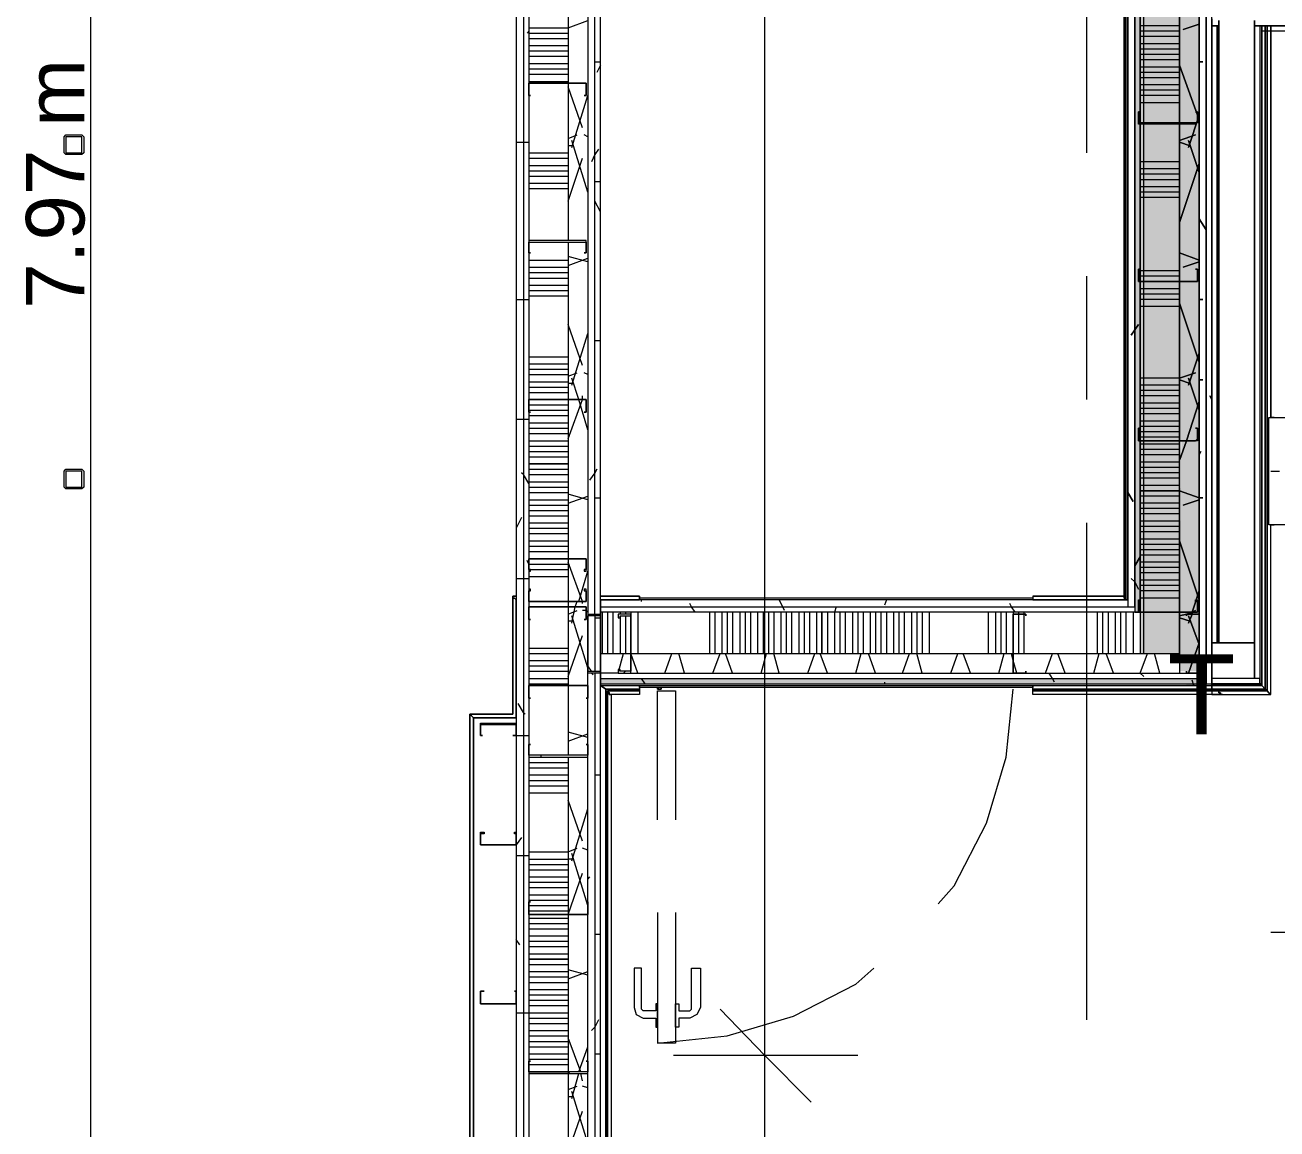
# Model space of a CAD drawing. Header units: metres. Extents: x -2 to 207, y -8 to 52.
# Drawn here: x 28.091 to 31.299, y 25.962 to 28.791 of the extents above; entities that cross this region are included whole.
import ezdxf

# ---------------------------------------------------------------- set-up
doc = ezdxf.new("R2010")
doc.units = ezdxf.units.M
doc.layers.add('HVAC - Ductos', color=5, linetype='Continuous', lineweight=0)
doc.layers.add('PDF_Text', color=7, linetype='Continuous', lineweight=0)
doc.layers.add('PDF_Geometry', color=7, linetype='Continuous', lineweight=0, true_color=0xaaaaaa)
doc.layers.add('PDF_Solid Fills', color=7, linetype='Continuous', lineweight=0, true_color=0xffffff)
doc.styles.add('PDF Helvetica', font='')
doc.styles.get('PDF Helvetica').set_extended_font_data('Helvetica')

msp = doc.modelspace()

# ---------------------------------------------------------------- hatches: boundary and pattern name
at = {"layer": 'PDF_Solid Fills', "lineweight": 0, "transparency": 33554559}
msp.add_hatch(color=256, dxfattribs=at).paths.add_polyline_path([(31.0541, 27.7257), (31.0496, 27.2859), (31.0496, 27.1347), (31.0999, 27.1347), (31.0999, 30.768), (31.0496, 30.768), (31.0496, 27.7257)])
h = msp.add_hatch(color=256, dxfattribs=at)
h.paths.add_polyline_path([(30.9487, 30.6351), (30.9487, 30.6488), (30.935, 30.6488), (30.935, 30.6351)])
h.paths.add_polyline_path([(30.9487, 30.6305), (30.935, 30.6305), (30.935, 27.2859), (30.9487, 27.2859)])
h = msp.add_hatch(color=256, dxfattribs=at)
h.paths.add_polyline_path([(30.9487, 28.5412), (31.0495, 28.5412), (31.0495, 30.6626), (30.9487, 30.6626)])
h.paths.add_polyline_path([(31.0495, 28.5366), (30.9487, 28.5366), (30.9487, 27.1805), (31.0495, 27.1805)])
h = msp.add_hatch(color=256, dxfattribs=at)
h.paths.add_polyline_path([(30.9487, 28.5412), (31.0495, 28.5412), (31.0495, 30.6626), (30.9487, 30.6626)])
h.paths.add_polyline_path([(31.0495, 28.5366), (30.9487, 28.5366), (30.9487, 27.1805), (31.0495, 27.1805)])
h = msp.add_hatch(color=256, dxfattribs=at)
h.paths.add_polyline_path([(29.5376, 27.2813), (29.565, 27.2767), (29.565, 27.2813)])
h.paths.add_polyline_path([(29.565, 27.1346), (29.5376, 27.1346), (29.565, 27.1301)])
h = msp.add_hatch(color=256, dxfattribs=at)
h.paths.add_polyline_path([(29.5651, 27.1026), (30.9991, 27.1026), (31.1173, 27.098), (31.1182, 27.098), (31.1182, 27.1026), (31.1045, 27.1163), (29.5651, 27.1163)])
h.paths.add_polyline_path([(31.1182, 27.1072), (31.1182, 27.1163), (31.1091, 27.1163)])

# ---------------------------------------------------------------- linework, layer by layer
at = {"layer": 'HVAC - Ductos', "lineweight": 0}
for points in [[(29.9866, 21.6687), (29.9866, 23.1715), (29.9866, 26.1496), (29.9866, 32.3715), (29.9866, 33.6636)], [(28.2592, 22.9332), (28.2592, 24.4039), (28.2592, 32.6052)], [(31.2832, 26.4657), (32.3782, 26.4657)], [(29.872, 26.2688), (29.9866, 26.1496), (30.1057, 26.0305)], [(30.2248, 26.1496), (29.9866, 26.1496), (29.7529, 26.1496)]]:
    msp.add_lwpolyline(points, dxfattribs=at)
at = {"layer": 'PDF_Geometry', "lineweight": 0}
for points in [[(29.3497, 32.9121), (29.3497, 33.0038), (29.9454, 33.0038), (29.9454, 32.9121), (29.9454, 33.0176), (29.3497, 33.0176), (29.3497, 32.9121), (29.3497, 32.7473), (29.3497, 32.9121), (29.3497, 32.8939), (29.3497, 32.6969), (29.3497, 32.092), (29.3497, 25.7281), (29.3497, 22.7225), (29.9454, 22.7225), (29.9454, 22.6125), (29.2398, 22.6125), (29.2352, 22.6079), (29.2306, 22.6034), (29.9545, 22.6034), (29.9499, 22.6079), (29.9454, 22.6125), (29.2398, 22.6125), (29.2398, 22.6171)], [(29.5651, 32.0554), (29.5651, 32.092), (29.5651, 32.1425), (29.5651, 32.6969), (31.1091, 32.6969), (31.2694, 32.6969), (31.2694, 32.9121), (31.1091, 32.9121), (29.3497, 32.9121), (29.3497, 32.6969), (29.3497, 32.092), (29.3497, 25.7281), (29.3497, 22.7225), (29.5651, 22.7225), (31.9613, 22.7225), (31.9613, 22.7545), (31.9613, 22.9012)], [(31.7643, 32.9121), (31.2694, 32.9121), (31.7643, 32.9121), (31.7643, 32.8939), (31.2694, 32.8939), (31.1091, 32.8939), (29.368, 32.8939), (29.368, 32.8801), (29.368, 32.6969), (29.368, 32.092), (29.368, 25.7281), (29.368, 22.7225)], [(29.5513, 27.2813), (29.5513, 32.092), (29.5513, 32.6969), (29.5513, 32.7106), (31.1091, 32.7106), (31.2694, 32.7106), (31.7643, 32.7106), (31.7643, 32.6969), (31.2694, 32.6969), (31.7643, 32.6969), (31.2694, 32.6969), (31.2694, 32.9121), (31.1091, 32.9121), (40.2633, 32.9121), (31.1091, 32.9121), (31.1091, 32.9167), (40.2679, 32.9167)], [(31.2694, 32.7106), (31.2694, 32.7289), (31.1091, 32.7289), (29.533, 32.7289), (29.4826, 32.7289), (29.533, 32.7289), (29.533, 32.7106), (29.533, 32.6969), (29.533, 32.092), (29.533, 27.2767)], [(29.4826, 32.6877), (29.4826, 32.2845), (29.4826, 32.092), (29.4826, 31.8767), (29.4826, 31.4735), (29.4826, 31.0657), (29.4826, 30.6626), (29.4826, 30.6442), (29.4826, 30.264), (29.4826, 29.8608), (29.4826, 29.453), (29.4826, 29.0498), (29.4826, 28.642), (29.4826, 28.2388)], [(29.3818, 32.092), (29.3818, 25.7281), (29.3818, 22.7225)], [(29.5651, 25.7281), (29.5651, 32.092)], [(37.8762, 25.7281), (34.7332, 25.7281), (29.5651, 25.7281), (29.5651, 32.0508)], [(29.5651, 27.1026), (30.9167, 27.1026), (31.1182, 27.1026), (31.132, 27.1026), (31.132, 28.807), (31.132, 27.1026), (31.132, 30.8504), (31.132, 29.5676), (31.132, 30.6305), (31.132, 30.8321), (31.132, 30.8504), (29.5651, 30.8504)], [(29.5651, 27.1163), (30.9167, 27.1163), (31.0999, 27.1163), (31.1182, 27.1163), (31.1182, 30.6305), (31.1182, 30.8184), (31.1182, 30.8321), (29.5651, 30.8321)], [(29.6429, 27.1301), (30.6234, 27.1301), (30.9167, 27.1301), (31.0496, 27.1301), (31.0999, 27.1301), (31.0999, 30.6305), (31.0999, 30.768), (31.0999, 30.8184), (29.5651, 30.8184)], [(31.132, 29.5676), (31.132, 30.8321), (31.1182, 30.8321), (31.1182, 27.1026), (31.132, 27.1026), (31.132, 28.807)], [(29.5651, 27.1805), (29.6429, 27.1805), (30.6234, 27.1805), (30.9167, 27.1805), (30.9487, 27.1805), (31.0496, 27.1805), (31.0496, 27.2859), (31.0496, 27.7257), (31.0496, 28.1334), (31.0496, 28.5412), (31.0496, 28.9444), (31.0496, 29.3522), (31.0496, 29.7554), (31.0496, 30.1631), (31.0496, 30.5663), (31.0496, 30.6305), (31.0496, 30.6626), (31.0496, 30.768), (30.967, 30.768), (30.6692, 30.768), (29.6383, 30.768)], [(29.5651, 27.2996), (30.9167, 27.2996), (30.935, 27.2996), (30.935, 30.6305), (30.935, 30.6351), (30.935, 30.6488), (29.5651, 30.6488)], [(30.935, 30.6488), (30.935, 27.2859), (30.9487, 27.2859), (30.9487, 27.7257), (30.9487, 28.1334), (30.9487, 28.5366), (30.9487, 28.1334), (30.9487, 27.7257), (30.9487, 27.2859), (30.9487, 27.1805), (31.0496, 27.1805), (31.0496, 27.2859), (31.0496, 27.7257), (31.0496, 28.1334), (31.0496, 28.5412), (31.0496, 28.9444)], [(30.9579, 28.5412), (30.9579, 28.9444), (30.9579, 29.3522), (30.9579, 29.7554), (30.9579, 30.1631), (30.9579, 30.5663), (30.9579, 30.6626)], [(30.9121, 27.3179), (30.6738, 27.3179), (30.9167, 27.3179), (30.9167, 30.6305), (30.9167, 30.6351), (29.5651, 30.6351)], [(30.7838, 30.6305), (30.6738, 30.6305), (30.9167, 30.6305), (30.6738, 30.6305), (30.6738, 30.6259), (30.6738, 30.6213), (30.9075, 30.6213), (30.9075, 27.3271), (30.9075, 27.3225), (30.9121, 27.3179), (30.9167, 27.3179), (29.5651, 27.3179), (29.6659, 27.3179), (29.5651, 27.3179), (29.6659, 27.3179), (29.5651, 27.3179), (29.6659, 27.3179), (29.6659, 27.3225), (29.6659, 27.3271), (29.5651, 27.3271), (29.6659, 27.3271), (29.6659, 27.3225)], [(30.9121, 30.6305), (30.9121, 27.3179), (30.9121, 30.6305), (30.6738, 30.6305), (30.9167, 30.6305), (30.9121, 30.6305), (30.9075, 30.6259), (30.9075, 30.6213), (30.9075, 27.3271), (30.9075, 30.6213), (30.9075, 27.3271), (30.9075, 27.3225), (30.9121, 27.3179), (30.9167, 27.3179), (30.6738, 27.3179), (30.7838, 27.3179)], [(30.9167, 27.3179), (30.9167, 30.6305), (30.9167, 27.3179)], [(30.9167, 27.3179), (30.9167, 30.6305), (30.9167, 27.3179)], [(30.9167, 30.6305), (30.9167, 27.3179), (30.9167, 30.6305)], [(30.8113, 29.7325), (30.8113, 28.4634)], [(30.9487, 28.5412), (30.9487, 28.9444)], [(30.9487, 28.9444), (30.9487, 28.5412), (30.9487, 28.9444)], [(29.3818, 28.784), (29.4826, 28.784)], [(31.0496, 28.7886), (30.9487, 28.7886)], [(31.1503, 28.8024), (31.1503, 27.2079), (31.2419, 27.2079), (31.1503, 27.2079), (31.132, 27.2079), (31.132, 28.7886), (31.1503, 28.7886), (31.132, 28.7886), (31.132, 27.2079), (31.1503, 27.2079), (31.1503, 28.7886), (31.1503, 28.8024)], [(31.2557, 28.7886), (31.2557, 27.1163), (31.2419, 27.1163), (31.132, 27.1163), (31.132, 27.2079), (31.132, 27.098), (31.2603, 27.098), (31.132, 27.098), (31.132, 27.0889), (31.132, 27.0843), (31.132, 27.0797), (31.132, 27.0751), (31.2832, 27.0751), (31.2786, 27.0797), (31.274, 27.0843), (31.274, 28.7886), (31.274, 27.0843), (31.274, 28.7886), (31.274, 27.0843), (31.1503, 27.0843)], [(31.132, 27.0889), (31.132, 27.098), (31.2603, 27.098), (31.2603, 27.2079), (31.2603, 28.7886), (31.2603, 27.098), (31.2694, 27.0889), (31.2603, 27.098), (31.2694, 27.0889), (31.132, 27.0889), (31.2694, 27.0889), (31.2694, 28.7886), (31.2694, 27.0889), (31.2694, 28.7886), (31.2694, 27.0889), (31.2694, 28.7886), (31.2694, 27.0889), (31.2694, 28.7886), (31.2603, 28.7886), (33.9726, 28.7886)], [(31.1457, 28.7886), (31.1457, 27.2079)], [(31.1457, 28.7886), (31.1457, 27.2079)], [(31.1457, 28.7886), (31.1457, 27.2079)], [(31.1457, 28.7886), (31.1457, 27.2079)], [(31.1457, 28.7886), (31.1457, 27.2079), (31.1457, 28.7886)], [(31.2557, 28.7886), (31.2557, 27.1026), (31.2603, 27.1026), (31.2603, 28.7886), (31.2557, 28.7886), (31.2419, 28.7886), (31.2419, 27.1163), (31.2419, 27.2079), (31.2419, 28.8024)], [(31.2419, 28.8024), (31.2419, 28.7886), (34.1421, 28.7886), (39.6539, 28.7886), (34.1605, 28.7886), (34.1605, 27.1301), (33.9726, 27.1301)], [(31.274, 28.7886), (31.274, 27.0843)], [(31.274, 28.7886), (31.274, 27.0843)], [(29.3818, 28.7703), (29.4826, 28.7703)], [(29.3818, 28.7566), (29.4826, 28.7566)], [(31.0496, 28.7749), (30.9487, 28.7749)], [(31.0496, 28.7612), (30.9487, 28.7612)], [(29.3818, 28.7383), (29.4826, 28.7383)], [(29.3818, 28.7245), (29.4826, 28.7245)], [(31.0496, 28.7429), (30.9487, 28.7429)], [(31.0496, 28.7291), (30.9487, 28.7291)], [(29.3818, 28.7108), (29.4826, 28.7108)], [(29.3818, 28.6924), (29.4826, 28.6924)], [(31.0496, 28.7153), (30.9487, 28.7153)], [(31.0496, 28.7016), (30.9487, 28.7016)], [(29.3818, 28.6787), (29.4826, 28.6787)], [(29.3818, 28.665), (29.4826, 28.665)], [(31.0496, 28.6832), (30.9487, 28.6832)], [(31.0496, 28.6695), (30.9487, 28.6695)], [(31.0496, 28.6558), (30.9487, 28.6558)], [(29.3818, 28.6466), (29.4826, 28.6466)], [(31.0496, 28.6374), (30.9487, 28.6374)], [(31.0496, 28.6237), (30.9487, 28.6237)], [(31.1503, 28.6328), (31.1503, 28.6008), (31.1503, 28.6328)], [(31.1503, 28.6328), (31.1503, 28.6008), (31.1503, 28.6328)], [(31.0496, 28.61), (30.9487, 28.61)], [(31.0496, 28.5916), (30.9487, 28.5916)], [(30.9487, 28.5366), (30.9487, 28.1334), (30.9487, 27.7257), (30.9487, 27.2859), (30.935, 27.2859), (30.9167, 27.2859), (29.5651, 27.2859)], [(30.9579, 27.1805), (30.9579, 27.2859), (30.9579, 27.7257), (30.9579, 28.1334), (30.9579, 28.5366)], [(29.3818, 28.4634), (29.4826, 28.4634)], [(29.3818, 28.4496), (29.4826, 28.4496)], [(29.3818, 28.4313), (29.4826, 28.4313)], [(31.0496, 28.4404), (30.9487, 28.4404)], [(29.3818, 28.4175), (29.4826, 28.4175)], [(29.3818, 28.4037), (29.4826, 28.4037)], [(31.0496, 28.4221), (30.9487, 28.4221)], [(31.0496, 28.4083), (30.9487, 28.4083)], [(29.3818, 28.3855), (29.4826, 28.3855)], [(29.3818, 28.3717), (29.4826, 28.3717)], [(31.0496, 28.3946), (30.9487, 28.3946)], [(31.0496, 28.3763), (30.9487, 28.3763)], [(31.0496, 28.3625), (30.9487, 28.3625)], [(31.0496, 28.3488), (30.9487, 28.3488)], [(29.4826, 28.2342), (29.4826, 27.8311), (29.4826, 27.4233), (29.4826, 27.3133), (29.4826, 27.2996), (29.4826, 27.098), (29.4826, 26.9193)], [(31.1503, 28.2205), (31.1503, 28.1931), (31.1503, 28.2205)], [(31.1503, 28.2205), (31.1503, 28.1931), (31.1503, 28.2205)], [(29.3818, 28.1885), (29.4826, 28.1885)], [(29.3818, 28.1701), (29.4826, 28.1701)], [(29.3818, 28.1564), (29.4826, 28.1564)], [(29.3818, 28.1426), (29.4826, 28.1426)], [(30.8113, 28.1472), (30.8113, 27.8311)], [(31.0496, 28.161), (30.9487, 28.161)], [(31.0496, 28.1472), (30.9487, 28.1472)], [(29.3818, 28.1243), (29.4826, 28.1243)], [(29.3818, 28.1106), (29.4826, 28.1106)], [(31.0496, 28.1334), (30.9487, 28.1334)], [(31.0496, 28.1152), (30.9487, 28.1152)], [(29.3818, 28.0968), (29.4826, 28.0968)], [(31.0496, 28.1014), (30.9487, 28.1014)], [(31.0496, 28.0876), (30.9487, 28.0876)], [(31.0496, 28.0693), (30.9487, 28.0693)], [(29.3818, 27.941), (29.4826, 27.941)], [(29.3818, 27.9227), (29.4826, 27.9227)], [(29.3818, 27.909), (29.4826, 27.909)], [(29.3818, 27.8952), (29.4826, 27.8952)], [(31.0496, 27.8861), (30.9487, 27.8861)], [(29.3818, 27.8769), (29.4826, 27.8769)], [(29.3818, 27.8631), (29.4826, 27.8631)], [(31.0496, 27.8677), (30.9487, 27.8677)], [(31.0496, 27.8539), (30.9487, 27.8539)], [(29.3818, 27.8494), (29.4826, 27.8494)], [(29.3818, 27.8311), (29.4826, 27.8311)], [(31.0496, 27.8403), (30.9487, 27.8403)], [(31.0496, 27.8219), (30.9487, 27.8219)], [(29.3818, 27.8173), (29.4826, 27.8173)], [(29.3818, 27.8036), (29.4826, 27.8036)], [(29.3818, 27.7899), (29.4826, 27.7899)], [(31.0496, 27.8081), (30.9487, 27.8081)], [(31.0496, 27.7944), (30.9487, 27.7944)], [(31.1503, 27.8127), (31.1503, 27.7807), (31.1503, 27.8127)], [(31.1503, 27.8127), (31.1503, 27.7807), (31.1503, 27.8127)], [(29.3818, 27.7715), (29.4826, 27.7715)], [(29.3818, 27.7577), (29.4826, 27.7577)], [(31.0496, 27.7761), (30.9487, 27.7761)], [(31.0496, 27.7623), (30.9487, 27.7623)], [(31.3977, 27.5104), (31.3931, 27.5104), (31.2786, 27.5104), (31.2786, 27.7853), (31.3931, 27.7853)], [(31.2786, 27.5104), (31.2786, 27.7853)], [(31.2923, 27.7853), (31.2878, 27.7853), (31.2832, 27.7853)], [(29.3818, 27.7441), (29.4826, 27.7441)], [(29.3818, 27.7257), (29.4826, 27.7257)], [(31.0496, 27.7486), (30.9487, 27.7486)], [(31.0496, 27.7349), (30.9487, 27.7349)], [(29.3818, 27.7119), (29.4826, 27.7119)], [(29.3818, 27.6982), (29.4826, 27.6982)], [(31.0496, 27.7165), (30.9487, 27.7165)], [(31.0496, 27.7028), (30.9487, 27.7028)], [(29.3818, 27.6844), (29.4826, 27.6844)], [(31.0496, 27.689), (30.9487, 27.689)], [(31.0496, 27.6707), (30.9487, 27.6707)], [(29.3818, 27.6524), (29.4826, 27.6524)], [(29.3818, 27.6387), (29.4826, 27.6387)], [(31.0496, 27.657), (30.9487, 27.657)], [(31.0496, 27.6433), (30.9487, 27.6433)], [(31.0496, 27.6295), (30.9487, 27.6295)], [(31.2832, 27.6478), (31.2878, 27.6478), (31.3061, 27.6478)], [(29.3818, 27.6203), (29.4826, 27.6203)], [(29.3818, 27.6066), (29.4826, 27.6066)], [(31.0496, 27.6112), (30.9487, 27.6112)], [(29.3818, 27.5928), (29.4826, 27.5928)], [(29.3818, 27.5745), (29.4826, 27.5745)], [(31.0496, 27.5836), (30.9487, 27.5836)], [(31.0496, 27.5654), (30.9487, 27.5654)], [(29.3818, 27.5608), (29.4826, 27.5608)], [(29.3818, 27.547), (29.4826, 27.547)], [(29.3818, 27.5332), (29.4826, 27.5332)], [(31.0496, 27.5516), (30.9487, 27.5516)], [(31.0496, 27.5378), (30.9487, 27.5378)], [(29.3818, 27.515), (29.4826, 27.515)], [(29.3818, 27.5012), (29.4826, 27.5012)], [(30.6738, 27.0797), (30.6738, 27.0843), (31.1457, 27.0843), (30.6738, 27.0843), (31.1503, 27.0843), (31.1503, 27.0797), (31.1549, 27.0797), (31.1549, 27.0751), (31.1595, 27.0751), (30.6738, 27.0751), (30.6738, 27.0797), (30.6738, 27.0843), (30.6738, 27.0889), (31.132, 27.0889), (31.1457, 27.0889), (31.132, 27.0889), (31.2694, 27.0889), (31.274, 27.0843), (31.2786, 27.0797), (31.2832, 27.0751), (31.2832, 27.5104), (31.2878, 27.5104), (31.2923, 27.5104)], [(30.8113, 27.515), (30.8113, 26.2412)], [(31.0496, 27.5195), (30.9487, 27.5195)], [(31.0496, 27.5058), (30.9487, 27.5058)], [(31.1457, 27.0889), (31.1457, 27.0843), (31.1503, 27.0843), (31.1503, 27.0797), (31.1549, 27.0797), (31.1549, 27.0751), (31.1595, 27.0751), (31.1549, 27.0751), (31.1549, 27.0797), (31.1503, 27.0797), (31.1503, 27.0843), (31.1503, 27.0889), (31.2694, 27.0889), (31.132, 27.0889), (31.132, 27.0843), (31.132, 27.0797), (31.132, 27.0751), (31.2832, 27.0751), (31.2786, 27.0797), (31.274, 27.0843), (31.2694, 27.0889), (31.1503, 27.0889), (31.1503, 27.0843), (31.274, 27.0843), (31.2786, 27.0797), (31.2832, 27.0751), (31.2832, 27.5104)], [(29.3818, 27.4874), (29.4826, 27.4874)], [(29.3818, 27.4691), (29.4826, 27.4691)], [(31.0496, 27.492), (30.9487, 27.492)], [(31.0496, 27.4737), (30.9487, 27.4737)], [(31.1503, 27.4462), (31.1503, 27.4737), (31.1503, 27.4462)], [(31.1503, 27.4462), (31.1503, 27.4737), (31.1503, 27.4462)], [(29.3818, 27.4554), (29.4826, 27.4554)], [(29.3818, 27.4416), (29.4826, 27.4416)], [(31.0496, 27.46), (30.9487, 27.46)], [(31.0496, 27.4462), (30.9487, 27.4462)], [(29.3818, 27.4095), (29.4826, 27.4095)], [(31.0496, 27.4325), (30.9487, 27.4325)], [(31.0496, 27.4141), (30.9487, 27.4141)], [(29.3818, 27.3958), (29.4826, 27.3958)], [(29.3818, 27.3775), (29.4826, 27.3775)], [(31.0496, 27.4004), (30.9487, 27.4004)], [(31.0496, 27.3866), (30.9487, 27.3866)], [(31.0496, 27.3684), (30.9487, 27.3684)], [(31.0496, 27.3546), (30.9487, 27.3546)], [(31.0496, 27.3408), (30.9487, 27.3408)], [(29.3497, 27.1484), (29.3497, 27.3179), (29.3497, 27.0155), (29.2398, 27.0155), (29.2398, 23.2219), (29.2398, 27.0155), (29.2352, 27.0201), (29.2352, 27.0247), (29.2306, 27.0247), (29.2306, 23.2219), (29.2306, 27.0247), (29.3406, 27.0247), (29.2306, 27.0247), (29.3406, 27.0247)], [(29.3497, 27.0155), (29.3497, 27.3179), (29.3497, 27.0155)], [(30.6738, 27.3271), (30.9075, 27.3271), (30.6738, 27.3271), (30.6738, 27.3225), (29.6659, 27.3225), (29.6659, 27.3179)], [(30.6738, 27.3225), (30.6738, 27.3179)], [(31.0496, 27.3225), (30.9487, 27.3225)], [(29.5513, 27.2767), (29.5513, 27.1346)], [(29.5696, 27.2859), (29.5696, 27.1805)], [(29.5834, 27.2859), (29.5834, 27.1805)], [(29.5971, 27.2859), (29.5971, 27.1805)], [(29.6155, 27.2859), (29.6155, 27.2813)], [(29.6155, 27.2767), (29.6155, 27.1805)], [(29.6292, 27.2859), (29.6292, 27.2813)], [(29.6292, 27.2767), (29.6292, 27.1805)], [(29.6429, 27.2859), (29.6429, 27.1805)], [(29.6613, 27.2859), (29.6613, 27.1805)], [(29.8445, 27.2859), (29.8445, 27.1805)], [(29.8583, 27.2859), (29.8583, 27.1805)], [(29.8766, 27.2859), (29.8766, 27.1805)], [(29.8904, 27.2859), (29.8904, 27.1805)], [(29.9041, 27.2859), (29.9041, 27.1805)], [(29.9224, 27.2859), (29.9224, 27.1805)], [(29.9362, 27.2859), (29.9362, 27.1805)], [(29.9499, 27.2859), (29.9499, 27.1805)], [(29.9682, 27.2859), (29.9682, 27.1805)], [(29.982, 27.2859), (29.982, 27.1805)], [(29.9958, 27.2859), (29.9958, 27.1805)], [(30.0094, 27.2859), (30.0094, 27.1805)], [(30.0278, 27.2859), (30.0278, 27.1805)], [(30.0416, 27.2859), (30.0416, 27.1805)], [(30.0553, 27.2859), (30.0553, 27.1805)], [(30.0736, 27.2859), (30.0736, 27.1805)], [(30.0874, 27.2859), (30.0874, 27.1805)], [(30.1011, 27.2859), (30.1011, 27.1805)], [(30.1194, 27.2859), (30.1194, 27.1805)], [(30.1469, 27.2859), (30.1469, 27.1805)], [(30.1653, 27.2859), (30.1653, 27.1805)], [(30.179, 27.2859), (30.179, 27.1805)], [(30.1927, 27.2859), (30.1927, 27.1805)], [(30.2111, 27.2859), (30.2111, 27.1805)], [(30.2248, 27.2859), (30.2248, 27.1805)], [(30.2385, 27.2859), (30.2385, 27.1805)], [(30.2569, 27.2859), (30.2569, 27.1805)], [(30.2707, 27.2859), (30.2707, 27.1805)], [(30.2843, 27.2859), (30.2843, 27.1805)], [(30.2981, 27.2859), (30.2981, 27.1805)], [(30.3165, 27.2859), (30.3165, 27.1805)], [(30.3302, 27.2859), (30.3302, 27.1805)], [(30.3439, 27.2859), (30.3439, 27.1805)], [(30.3623, 27.2859), (30.3623, 27.1805)], [(30.376, 27.2859), (30.376, 27.1805)], [(30.3898, 27.2859), (30.3898, 27.1805)], [(30.4081, 27.2859), (30.4081, 27.1805)], [(30.5592, 27.2859), (30.5592, 27.1805)], [(30.5776, 27.2859), (30.5776, 27.1805)], [(30.5914, 27.2859), (30.5914, 27.1805)], [(30.6051, 27.2859), (30.6051, 27.1805)], [(30.6234, 27.2859), (30.6234, 27.1805)], [(30.6372, 27.2859), (30.6372, 27.2813), (30.6372, 27.1805)], [(30.6509, 27.2859), (30.6509, 27.2813), (30.6509, 27.1805)], [(30.8387, 27.2859), (30.8387, 27.1805)], [(30.8525, 27.2859), (30.8525, 27.1805)], [(30.8663, 27.2859), (30.8663, 27.1805)], [(30.8846, 27.2859), (30.8846, 27.1805)], [(30.8983, 27.2859), (30.8983, 27.1805)], [(30.9121, 27.2859), (30.9121, 27.1805)], [(30.9304, 27.2859), (30.9304, 27.1805)], [(31.1503, 27.2079), (31.1503, 27.2355), (31.1503, 27.2079)], [(31.1503, 27.2079), (31.1503, 27.2355), (31.1503, 27.2079)], [(29.3818, 27.1942), (29.4826, 27.1942)], [(29.3818, 27.1805), (29.4826, 27.1805)], [(29.3818, 27.1621), (29.4826, 27.1621)], [(29.3818, 27.1484), (29.4826, 27.1484)], [(29.3818, 27.1346), (29.4826, 27.1346)], [(29.3818, 27.1163), (29.4826, 27.1163)], [(29.5513, 25.5952), (29.5513, 25.696), (29.533, 25.696), (29.533, 25.5952), (29.533, 25.696), (29.533, 25.7281), (29.533, 27.1346)], [(29.5513, 27.1301), (29.5513, 25.7281), (29.5513, 25.7144)], [(29.6109, 27.1301), (29.5651, 27.1301)], [(29.3818, 27.1026), (29.4826, 27.1026)], [(29.5651, 25.7006), (29.5651, 25.7281), (29.5651, 27.098), (29.5788, 27.0889), (29.6659, 27.0889), (29.5788, 27.0889), (29.6659, 27.0889), (29.6659, 27.0843), (29.6659, 27.0797), (29.6659, 27.0751), (29.5925, 27.0751), (29.588, 27.0751), (29.588, 27.0797), (29.5834, 27.0843), (29.6659, 27.0843), (29.5834, 27.0843), (29.6659, 27.0843), (29.6659, 27.0797)], [(29.5788, 25.7418), (29.5788, 27.0889), (29.5788, 25.7418), (29.5788, 27.0889), (29.5788, 25.7418)], [(30.6738, 27.098), (30.6738, 27.0935), (29.6659, 27.0935), (29.6659, 27.098)], [(29.6659, 27.0843), (29.6659, 27.0889)], [(29.7117, 27.0935), (29.7117, 27.0889), (29.7163, 27.0889), (29.7208, 27.0889), (29.7208, 27.0935)], [(29.7117, 27.0935), (29.7117, 27.0889), (29.7163, 27.0889), (29.7208, 27.0889), (29.7208, 27.0935)], [(29.7117, 27.0935), (29.7117, 27.0889), (29.7163, 27.0889), (29.7208, 27.0889), (29.7208, 27.0935)], [(29.7117, 27.0935), (29.7117, 27.0889), (29.7163, 27.0889), (29.7208, 27.0889), (29.7208, 27.0935)], [(29.7117, 27.0935), (29.7117, 27.0889), (29.7163, 27.0889), (29.7208, 27.0889), (29.7208, 27.0935)], [(29.7117, 27.0935), (29.7117, 27.0889), (29.7163, 27.0889), (29.7208, 27.0889), (29.7208, 27.0935)], [(29.7117, 27.0935), (29.7117, 27.0889), (29.7163, 27.0889), (29.7208, 27.0889), (29.7208, 27.0935)], [(29.7117, 27.0935), (29.7117, 27.0889), (29.7163, 27.0889), (29.7208, 27.0889), (29.7208, 27.0935)], [(29.7117, 27.0935), (29.7117, 27.0889), (29.7163, 27.0889), (29.7208, 27.0889), (29.7208, 27.0935)], [(29.7117, 27.0935), (29.7117, 27.0889), (29.7163, 27.0889), (29.7208, 27.0889), (29.7208, 27.0935)], [(29.7117, 27.0935), (29.7117, 27.0889), (29.7163, 27.0889), (29.7208, 27.0889), (29.7208, 27.0935)], [(29.7117, 26.7543), (29.7117, 27.0843), (29.7575, 27.0843), (29.7575, 26.7543)], [(29.7208, 27.0935), (29.7208, 27.0889), (29.7163, 27.0889)], [(29.7208, 27.0935), (29.7208, 27.0889), (29.7163, 27.0889)], [(29.7208, 27.0935), (29.7208, 27.0889), (29.7163, 27.0889)], [(29.7208, 27.0935), (29.7208, 27.0889), (29.7163, 27.0889)], [(29.7208, 27.0935), (29.7208, 27.0889), (29.7163, 27.0889)], [(29.7208, 27.0935), (29.7208, 27.0889), (29.7163, 27.0889)], [(29.7208, 27.0935), (29.7208, 27.0889), (29.7163, 27.0889)], [(30.431, 26.5391), (30.4722, 26.5848), (30.5547, 26.7452), (30.6051, 26.9148), (30.6234, 27.0889)], [(30.6738, 27.0889), (30.6738, 27.0843)], [(30.9167, 27.098), (31.1182, 27.098), (31.1182, 27.1026)], [(31.132, 27.0889), (31.2694, 27.0889)], [(31.132, 27.0889), (31.2694, 27.0889)], [(29.3497, 27.0155), (29.2398, 27.0155), (29.3497, 27.0155)], [(29.2398, 23.2265), (29.2398, 27.0155)], [(29.3497, 27.0155), (29.2398, 27.0155)], [(29.3497, 27.0155), (29.3497, 23.0661)], [(29.3818, 26.9148), (29.4826, 26.9148), (29.4826, 26.5115), (29.4826, 26.1037), (29.4826, 25.7281), (29.4826, 25.5127), (29.4826, 25.1049), (29.4826, 24.6926), (29.4826, 24.2848), (29.4826, 23.8771)], [(29.3818, 26.901), (29.4826, 26.901)], [(29.3818, 26.8872), (29.4826, 26.8872)], [(29.3818, 26.8689), (29.4826, 26.8689)], [(29.3818, 26.8552), (29.4826, 26.8552)], [(29.3818, 26.8414), (29.4826, 26.8414)], [(29.3818, 26.8231), (29.4826, 26.8231)], [(29.3818, 26.6719), (29.4826, 26.6719)], [(29.3818, 26.6536), (29.4826, 26.6536)], [(29.3818, 26.6399), (29.4826, 26.6399)], [(29.3818, 26.6261), (29.4826, 26.6261)], [(29.3818, 26.6077), (29.4826, 26.6077)], [(29.3818, 26.594), (29.4826, 26.594)], [(29.3818, 26.5803), (29.4826, 26.5803)], [(29.3818, 26.5619), (29.4826, 26.5619)], [(29.3818, 26.5482), (29.4826, 26.5482)], [(29.3818, 26.5345), (29.4826, 26.5345)], [(29.3818, 26.5207), (29.4826, 26.5207)], [(29.7117, 26.5161), (29.7117, 26.1817), (29.8904, 26.2), (30.0599, 26.2504), (30.2203, 26.3328), (30.2661, 26.3741)], [(29.7575, 26.5161), (29.7575, 26.1817), (29.7117, 26.1817)], [(29.3818, 26.5024), (29.4826, 26.5024)], [(29.3818, 26.4886), (29.4826, 26.4886)], [(29.3818, 26.4749), (29.4826, 26.4749)], [(29.3818, 26.4566), (29.4826, 26.4566)], [(29.3818, 26.4428), (29.4826, 26.4428)], [(29.3818, 26.429), (29.4826, 26.429)], [(29.3818, 26.4108), (29.4826, 26.4108)], [(29.3818, 26.3832), (29.4826, 26.3832)], [(29.3818, 26.365), (29.4826, 26.365)], [(29.3818, 26.3512), (29.4826, 26.3512)], [(29.3818, 26.3374), (29.4826, 26.3374)], [(29.3818, 26.3191), (29.4826, 26.3191)], [(29.3818, 26.3054), (29.4826, 26.3054)], [(29.3818, 26.2916), (29.4826, 26.2916)], [(29.3818, 26.2779), (29.4826, 26.2779)], [(29.3818, 26.2596), (29.4826, 26.2596)], [(29.3818, 26.2458), (29.4826, 26.2458)], [(29.3818, 26.2321), (29.4826, 26.2321)], [(29.3818, 26.2137), (29.4826, 26.2137)], [(29.3818, 26.2), (29.4826, 26.2)], [(29.3818, 26.1863), (29.4826, 26.1863)], [(29.3818, 26.1725), (29.4826, 26.1725)], [(29.3818, 26.1541), (29.4826, 26.1541)], [(29.3818, 26.1404), (29.4826, 26.1404)], [(29.3818, 26.1267), (29.4826, 26.1267)], [(29.3818, 26.1083), (29.4826, 26.1083)]]:
    msp.add_lwpolyline(points, dxfattribs=at)
for points in [[(29.5651, 27.098), (30.9167, 27.098), (31.132, 27.098), (31.132, 27.1026), (31.132, 30.6305), (31.132, 30.8504), (29.5651, 30.8504), (29.5651, 30.6305), (30.9167, 30.6305), (30.9167, 27.3179), (29.5651, 27.3179)], [(31.0999, 30.8184), (31.0999, 27.1163), (31.1182, 27.1163), (31.1182, 30.8184)], [(31.0496, 30.768), (31.0496, 30.5663), (31.0496, 30.1631), (31.0496, 29.7554), (31.0496, 29.3522), (31.0496, 28.9444), (31.0496, 28.5412), (31.0496, 28.1334), (31.0496, 27.7257), (31.0496, 27.2859), (31.0496, 27.1301), (31.0999, 27.1301), (31.0999, 30.768)], [(30.9167, 30.6305), (30.9167, 27.3179), (30.9167, 30.6305), (30.9121, 30.6305), (30.9075, 30.6259), (30.9075, 30.6213), (30.9075, 30.6259), (30.9121, 30.6305)], [(30.935, 27.2996), (30.935, 30.6351), (30.9167, 30.6351), (30.9167, 27.2996)], [(31.1503, 27.2079), (31.1503, 28.7886), (31.132, 28.7886), (31.1503, 28.7886)], [(31.1457, 27.2079), (31.1457, 28.7886)], [(31.1457, 27.2079), (31.1457, 28.7886)], [(34.1421, 28.7886), (33.9726, 28.7886), (31.2603, 28.7886), (31.2557, 28.7886)], [(31.2603, 27.098), (31.2603, 28.7886), (31.2694, 28.7886), (31.2694, 27.0889)], [(33.8764, 28.7886), (33.8764, 28.7749), (31.2603, 28.7749), (31.2603, 28.7886)], [(31.2832, 27.7853), (31.2832, 28.7886)], [(31.1503, 28.7749), (31.1503, 28.7795), (31.1503, 28.7749), (31.1503, 28.7474), (31.1503, 28.7749), (31.1503, 28.7474)], [(29.5284, 28.61), (29.5284, 28.642), (29.3818, 28.642), (29.3818, 28.61), (29.3864, 28.61), (29.3818, 28.61), (29.3818, 28.642), (29.5284, 28.642), (29.5284, 28.61), (29.5238, 28.61)], [(31.0954, 28.5412), (31.0908, 28.5366), (30.9441, 28.5366), (30.9441, 28.5412), (30.9441, 28.5688), (30.9487, 28.5688), (30.9441, 28.5688), (30.9441, 28.5412), (31.0908, 28.5412), (31.0954, 28.5412), (31.0954, 28.5688)], [(31.0908, 28.5688), (31.0954, 28.5688)], [(28.1906, 28.5046), (28.1951, 28.5091), (28.1997, 28.5091), (28.2318, 28.5091), (28.2364, 28.5091), (28.241, 28.5046), (28.241, 28.468), (28.241, 28.4634), (28.2364, 28.4588), (28.2318, 28.4588), (28.1997, 28.4588), (28.1951, 28.4588), (28.1906, 28.4634), (28.1906, 28.468)], [(28.1997, 28.4634), (28.2318, 28.4634), (28.2364, 28.4634), (28.2364, 28.468), (28.2364, 28.5046), (28.2318, 28.5046), (28.1997, 28.5046), (28.1951, 28.5046), (28.1951, 28.468), (28.1951, 28.4634)], [(29.5284, 28.2068), (29.5284, 28.2342), (29.5284, 28.2388), (29.3818, 28.2388), (29.3818, 28.2342), (29.3818, 28.2068), (29.3864, 28.2068), (29.3818, 28.2068), (29.3818, 28.2342), (29.5284, 28.2342), (29.5284, 28.2068), (29.5238, 28.2068)], [(31.0954, 28.1334), (31.0908, 28.1334), (30.9441, 28.1334), (30.9441, 28.1655), (30.9487, 28.1655), (30.9441, 28.1655), (30.9441, 28.1334), (31.0908, 28.1334), (31.0954, 28.1334), (31.0954, 28.1655)], [(31.0908, 28.1655), (31.0954, 28.1655)], [(29.5284, 27.799), (29.5284, 27.8311), (29.3818, 27.8311), (29.3818, 27.799), (29.3864, 27.799), (29.3818, 27.799), (29.3818, 27.8311), (29.5284, 27.8311), (29.5284, 27.799), (29.5238, 27.799)], [(31.0954, 27.7303), (31.0954, 27.7257), (31.0908, 27.7257), (30.9441, 27.7257), (30.9441, 27.7303), (30.9441, 27.7577), (30.9487, 27.7577), (30.9441, 27.7577), (30.9441, 27.7303), (30.9441, 27.7257), (31.0908, 27.7257), (31.0954, 27.7303), (31.0954, 27.7577)], [(31.0908, 27.7577), (31.0954, 27.7577)], [(29.4826, 27.6661), (29.3818, 27.6661)], [(28.1906, 27.6433), (28.1906, 27.6478), (28.1951, 27.6524), (28.1997, 27.6524), (28.2318, 27.6524), (28.2364, 27.6524), (28.241, 27.6478), (28.241, 27.6433), (28.241, 27.6112), (28.241, 27.6066), (28.2364, 27.602), (28.2318, 27.602), (28.1997, 27.602), (28.1951, 27.602), (28.1906, 27.6066), (28.1906, 27.6112)], [(28.1997, 27.6066), (28.2318, 27.6066), (28.2364, 27.6066), (28.2364, 27.6112), (28.2364, 27.6433), (28.2364, 27.6478), (28.2318, 27.6478), (28.1997, 27.6478), (28.1951, 27.6478), (28.1951, 27.6433), (28.1951, 27.6112), (28.1951, 27.6066)], [(30.9487, 27.5974), (31.0496, 27.5974)], [(29.5284, 27.3912), (29.5284, 27.4233), (29.3818, 27.4233), (29.3818, 27.3912), (29.3864, 27.3912), (29.3864, 27.3958), (29.3818, 27.3958), (29.3818, 27.4233), (29.5284, 27.4233), (29.5284, 27.3958), (29.5238, 27.3958), (29.5238, 27.3912)], [(29.3818, 27.3454), (29.3818, 27.3133), (29.5284, 27.3133), (29.5284, 27.3454), (29.5238, 27.3454), (29.5238, 27.3408), (29.5284, 27.3408), (29.5284, 27.3133), (29.3818, 27.3133), (29.3818, 27.3408), (29.3864, 27.3408), (29.3864, 27.3454)], [(29.3406, 27.0247), (29.3406, 27.3271), (29.3497, 27.3271), (29.3406, 27.3271), (29.3406, 27.3225), (29.3451, 27.3225), (29.3497, 27.3179), (29.3451, 27.3225), (29.3406, 27.3225), (29.3406, 27.3271)], [(30.6738, 27.3225), (30.6738, 27.3179), (30.9167, 27.3179), (30.9121, 27.3179), (30.9075, 27.3225), (30.9075, 27.3271), (30.6738, 27.3271)], [(31.0954, 27.2859), (31.0908, 27.2859), (30.9441, 27.2859), (30.9441, 27.3179), (30.9487, 27.3179), (30.9487, 27.3133), (30.9441, 27.3133), (30.9441, 27.2859), (31.0908, 27.2859), (31.0954, 27.2859), (31.0954, 27.3133), (31.0908, 27.3133), (31.0908, 27.3179), (31.0954, 27.3179)], [(29.5284, 27.2675), (29.5284, 27.295), (29.5284, 27.2996), (29.3818, 27.2996), (29.3818, 27.295), (29.3818, 27.2675), (29.3864, 27.2675), (29.3818, 27.2675), (29.3818, 27.295), (29.3818, 27.2996), (29.5284, 27.2996), (29.5284, 27.295), (29.5284, 27.2675), (29.5238, 27.2675)], [(29.5376, 27.1301), (29.533, 27.1301), (29.533, 27.1346), (29.533, 27.2767), (29.5376, 27.2813), (29.5651, 27.2813), (29.5651, 27.2721), (29.5651, 27.2767), (29.5376, 27.2767), (29.533, 27.2767), (29.533, 27.1346), (29.5376, 27.1346), (29.5651, 27.1346), (29.5651, 27.1392), (29.5651, 27.1301)], [(29.6109, 27.1301), (29.6429, 27.1301), (29.6429, 27.1346), (29.6429, 27.2767), (29.6429, 27.2813), (29.6109, 27.2813), (29.6109, 27.2721), (29.6155, 27.2721), (29.6155, 27.2767), (29.6429, 27.2767), (29.6429, 27.1346), (29.6155, 27.1346), (29.6155, 27.1392), (29.6109, 27.1392)], [(30.1332, 27.1805), (30.1332, 27.2859)], [(30.628, 27.1301), (30.6234, 27.1301), (30.6234, 27.2813), (30.628, 27.2813), (30.6555, 27.2813), (30.6555, 27.2767), (30.6555, 27.2813), (30.628, 27.2813), (30.6234, 27.2813), (30.6234, 27.1301), (30.628, 27.1301), (30.6555, 27.1301)], [(30.628, 27.1301), (30.6234, 27.1301), (30.6234, 27.2813), (30.628, 27.2813), (30.6555, 27.2813), (30.6555, 27.2767), (30.6555, 27.2813), (30.628, 27.2813), (30.6234, 27.2813), (30.6234, 27.1301), (30.628, 27.1301), (30.6555, 27.1301)], [(31.0678, 27.2767), (31.0678, 27.2813)], [(31.0954, 27.2813), (31.0999, 27.2813), (31.0999, 27.1301), (31.0954, 27.1301), (31.0678, 27.1301), (31.0678, 27.1346), (31.0678, 27.1301), (31.0954, 27.1301), (31.0999, 27.1301), (31.0999, 27.2813), (31.0954, 27.2813), (31.0678, 27.2813)], [(30.6555, 27.1346), (30.6555, 27.1301)], [(30.6555, 27.1346), (30.6555, 27.1301)], [(31.2557, 27.1026), (31.2557, 27.1163), (31.132, 27.1163), (31.132, 27.1026)], [(29.533, 27.0659), (29.533, 27.098), (29.3818, 27.098), (29.3818, 27.0659), (29.3864, 27.0659), (29.3818, 27.0659), (29.3818, 27.098), (29.533, 27.098), (29.533, 27.0659), (29.5284, 27.0659)], [(29.5651, 27.098), (29.6659, 27.098), (29.6659, 27.0889), (29.5788, 27.0889)], [(29.5834, 25.7464), (29.5834, 27.0843), (29.588, 27.0797), (29.588, 27.0751), (29.5925, 27.0751), (29.5925, 25.7556), (29.588, 25.751), (29.588, 25.7464)], [(29.5834, 25.7418), (29.5834, 27.0843)], [(29.7208, 27.0935), (29.7208, 27.0889), (29.7163, 27.0889), (29.7117, 27.0889), (29.7117, 27.0935), (29.7163, 27.0889), (29.7208, 27.0889)], [(29.7208, 27.0935), (29.7208, 27.0889), (29.7163, 27.0889), (29.7117, 27.0889), (29.7117, 27.0935), (29.7117, 27.0889), (29.7163, 27.0889), (29.7208, 27.0889), (29.7208, 27.0935), (29.7208, 27.0889), (29.7163, 27.0889), (29.7208, 27.0889)], [(29.7163, 27.0889), (29.7208, 27.0889), (29.7208, 27.0935), (29.7208, 27.0889), (29.7163, 27.0889), (29.7117, 27.0889), (29.7117, 27.0935), (29.7117, 27.0889), (29.7163, 27.0889), (29.7208, 27.0889), (29.7208, 27.0935), (29.7208, 27.0889), (29.7163, 27.0889), (29.7208, 27.0889), (29.7208, 27.0935), (29.7208, 27.0889)], [(29.7208, 27.0935), (29.7208, 27.0889), (29.7163, 27.0889), (29.7208, 27.0889)], [(29.7208, 27.0935), (29.7208, 27.0889), (29.7163, 27.0889), (29.7208, 27.0889)], [(29.7208, 27.0935), (29.7208, 27.0889), (29.7163, 27.0889), (29.7208, 27.0889)], [(30.6738, 27.098), (31.132, 27.098), (31.132, 27.0889), (30.6738, 27.0889)], [(30.6738, 27.0889), (31.1457, 27.0889)], [(31.132, 27.1026), (31.132, 27.098), (31.2603, 27.098), (31.2603, 27.1026)], [(31.132, 27.0843), (31.274, 27.0843)], [(31.132, 27.0843), (31.1457, 27.0843), (31.132, 27.0843), (31.274, 27.0843)], [(29.2398, 23.2265), (29.2398, 27.0155)], [(29.3497, 27.0155), (29.2398, 27.0155)], [(29.2581, 26.9972), (29.2581, 27.0018), (29.3497, 27.0018), (29.3497, 26.9972), (29.3497, 26.9697), (29.3406, 26.9697), (29.3497, 26.9697), (29.3497, 26.9972), (29.2581, 26.9972), (29.2581, 26.9697)], [(29.2627, 26.9697), (29.2581, 26.9697)], [(29.3818, 26.9468), (29.3818, 26.9193), (29.3818, 26.9148), (29.533, 26.9148), (29.533, 26.9193), (29.533, 26.9468), (29.5284, 26.9468), (29.533, 26.9468), (29.533, 26.9193), (29.3818, 26.9193), (29.3818, 26.9468), (29.3864, 26.9468)], [(29.3497, 26.6903), (29.2581, 26.6903), (29.2581, 26.7223), (29.2672, 26.7223), (29.2672, 26.7177), (29.2581, 26.7177), (29.2581, 26.6903), (29.3497, 26.6903), (29.3497, 26.7177), (29.3451, 26.7177), (29.3451, 26.7223), (29.3497, 26.7223)], [(29.3818, 26.5437), (29.3818, 26.5115), (29.533, 26.5115), (29.533, 26.5437), (29.5284, 26.5437), (29.533, 26.5437), (29.533, 26.5115), (29.3818, 26.5115), (29.3818, 26.5437), (29.3864, 26.5437)], [(29.4826, 26.397), (29.3818, 26.397)], [(29.6705, 26.2688), (29.6705, 26.2733), (29.6705, 26.3741), (29.6521, 26.3741), (29.6521, 26.2733), (29.6567, 26.255), (29.675, 26.2458), (29.7071, 26.2458), (29.7071, 26.2229), (29.7117, 26.2229), (29.7117, 26.2825), (29.7071, 26.2825), (29.7071, 26.2642), (29.675, 26.2642)], [(29.7987, 26.2688), (29.7987, 26.2733), (29.7987, 26.3741), (29.8216, 26.3741), (29.8216, 26.2733), (29.8125, 26.255), (29.7941, 26.2458), (29.7667, 26.2458), (29.7667, 26.2229), (29.7575, 26.2229), (29.7575, 26.2825), (29.7667, 26.2825), (29.7667, 26.2642), (29.7941, 26.2642)], [(29.3497, 26.287), (29.3497, 26.2825), (29.2581, 26.2825), (29.2581, 26.287), (29.2581, 26.3145), (29.2672, 26.3145), (29.2581, 26.3145), (29.2581, 26.287), (29.2581, 26.2825), (29.3497, 26.2825), (29.3497, 26.287), (29.3497, 26.3145)], [(29.3451, 26.3145), (29.3497, 26.3145)], [(29.3818, 26.1359), (29.3818, 26.1083), (29.3818, 26.1037), (29.533, 26.1037), (29.533, 26.1083), (29.533, 26.1359), (29.5284, 26.1359), (29.533, 26.1359), (29.533, 26.1083), (29.3818, 26.1083), (29.3818, 26.1359), (29.3864, 26.1359)]]:
    msp.add_lwpolyline(points, close=True, dxfattribs=at)
at = {"layer": 'PDF_Geometry', "color": 254, "lineweight": 0, "true_color": 0xdddddd}
for points in [[(29.4826, 28.784), (29.533, 28.8024)], [(29.5192, 28.5275), (29.4826, 28.6328)], [(29.4917, 28.4771), (29.533, 28.61)], [(29.4826, 28.5), (29.5055, 28.5091)], [(29.533, 28.3625), (29.4917, 28.4954)], [(29.533, 28.5046), (29.5238, 28.5091)], [(29.4917, 28.4817), (29.4826, 28.4817)], [(29.4826, 28.3397), (29.5192, 28.4496)], [(29.533, 28.1839), (29.4826, 28.1976)], [(29.4826, 28.1747), (29.533, 28.1931)], [(29.5192, 27.9182), (29.4826, 28.0235)], [(29.4917, 27.8677), (29.533, 28.0006)], [(29.4826, 27.8906), (29.5055, 27.8998)], [(29.533, 27.7532), (29.5101, 27.8311), (29.4917, 27.8861)], [(29.533, 27.8952), (29.5238, 27.8998)], [(29.4917, 27.8723), (29.4826, 27.8723)], [(29.4826, 27.7303), (29.5192, 27.8311), (29.5192, 27.8403)], [(29.533, 27.5745), (29.4826, 27.5882)], [(29.4826, 27.5654), (29.533, 27.5836)], [(29.5192, 27.3087), (29.5192, 27.3133), (29.4826, 27.4141)], [(29.5101, 27.3133), (29.533, 27.3912)], [(29.4917, 27.2583), (29.5009, 27.2996), (29.5055, 27.3133)], [(29.4826, 27.2813), (29.5055, 27.2904)], [(29.533, 27.1438), (29.4917, 27.2767)], [(29.533, 27.2859), (29.5284, 27.2904), (29.5192, 27.2904)], [(29.4917, 27.2629), (29.4826, 27.2629)], [(29.4826, 27.1209), (29.5192, 27.2263)], [(29.6109, 27.1301), (29.6246, 27.1805)], [(29.6613, 27.1301), (29.6429, 27.1805)], [(29.73, 27.1301), (29.7483, 27.1805)], [(29.7804, 27.1301), (29.7667, 27.1805)], [(29.8537, 27.1301), (29.872, 27.1805)], [(29.9041, 27.1301), (29.8858, 27.1805)], [(29.9774, 27.1301), (29.9912, 27.1805)], [(30.0232, 27.1301), (30.0094, 27.1805)], [(30.0965, 27.1301), (30.1149, 27.1805)], [(30.1469, 27.1301), (30.1286, 27.1805)], [(30.2203, 27.1301), (30.234, 27.1805)], [(30.2707, 27.1301), (30.2523, 27.1805)], [(30.3394, 27.1301), (30.3577, 27.1805)], [(30.3898, 27.1301), (30.376, 27.1805)], [(30.4631, 27.1301), (30.4814, 27.1805)], [(30.5134, 27.1301), (30.4952, 27.1805)], [(30.5868, 27.1301), (30.6005, 27.1805)], [(30.6326, 27.1301), (30.6234, 27.1621), (30.6188, 27.1805)], [(30.7059, 27.1301), (30.7242, 27.1805)], [(30.7563, 27.1301), (30.738, 27.1805)], [(30.8296, 27.1301), (30.8433, 27.1805)], [(30.88, 27.1301), (30.8617, 27.1805)], [(30.9487, 27.1301), (30.967, 27.1805)], [(30.9991, 27.1301), (30.9854, 27.1805)], [(29.533, 26.9652), (29.4826, 26.9788)], [(29.4826, 26.956), (29.533, 26.9743)], [(29.5192, 26.6994), (29.4826, 26.8048)], [(29.4917, 26.649), (29.533, 26.7819)], [(29.4826, 26.6719), (29.5055, 26.6811)], [(29.533, 26.5345), (29.4917, 26.6673)], [(29.533, 26.6765), (29.5192, 26.6811)], [(29.4917, 26.6536), (29.4826, 26.6536)], [(29.4826, 26.5115), (29.5192, 26.6169)], [(29.533, 26.3558), (29.4826, 26.3695)], [(29.4826, 26.3466), (29.533, 26.365)], [(29.5147, 26.1083), (29.4826, 26.1954)], [(29.5101, 26.1083), (29.533, 26.1725)], [(29.4917, 26.0396), (29.5101, 26.1037)], [(29.5192, 26.0855), (29.5147, 26.1037)], [(29.4826, 26.0625), (29.5055, 26.0717)], [(29.533, 25.9251), (29.4917, 26.0579)], [(29.533, 26.0671), (29.5192, 26.0717)], [(29.4917, 26.0442), (29.4826, 26.0442)], [(29.4826, 25.9022), (29.5192, 26.0076)]]:
    msp.add_lwpolyline(points, dxfattribs=at)
for points in [[(31.0999, 28.7932), (31.0587, 28.7795)], [(31.0496, 28.6878), (31.0954, 28.5596)], [(31.0999, 28.5596), (31.0724, 28.4771)], [(31.0954, 28.555), (31.0999, 28.5366)], [(31.0908, 28.5091), (31.0496, 28.4954)], [(31.0724, 28.4954), (31.0999, 28.4129)], [(31.0496, 28.4908), (31.077, 28.4817)], [(31.0999, 28.4359), (31.0496, 28.2847)], [(31.0496, 28.2068), (31.0999, 28.1885)], [(31.0999, 28.1839), (31.0587, 28.1701)], [(31.0496, 28.0785), (31.0999, 27.9273)], [(31.0999, 27.9502), (31.0724, 27.8677)], [(31.0908, 27.8998), (31.0496, 27.8861)], [(31.0724, 27.8861), (31.0999, 27.8036)], [(31.0496, 27.8815), (31.077, 27.8723)], [(31.0999, 27.8265), (31.0678, 27.7257), (31.0496, 27.6753), (31.0678, 27.7257)], [(31.0496, 27.5974), (31.0999, 27.579)], [(31.0999, 27.5745), (31.0587, 27.5608)], [(31.0496, 27.4691), (31.0999, 27.3179)], [(31.0999, 27.3408), (31.0816, 27.2859), (31.0816, 27.2813), (31.0724, 27.2583), (31.0816, 27.2813), (31.0816, 27.2859)], [(31.0908, 27.2904), (31.0816, 27.2859), (31.0678, 27.2813), (31.0496, 27.2767), (31.0678, 27.2813), (31.0816, 27.2859)], [(31.0724, 27.2767), (31.0999, 27.2034)], [(31.0496, 27.2721), (31.077, 27.2629)], [(31.0999, 27.2171), (31.0999, 27.2125)], [(31.0999, 27.2079), (31.0724, 27.1301)], [(31.0999, 27.1988), (31.0999, 27.1942)]]:
    msp.add_lwpolyline(points, close=True, dxfattribs=at)
at = {"layer": 'PDF_Geometry', "color": 254, "lineweight": 0, "true_color": 0xeaeaea}
for points in [[(29.3818, 28.7749), (29.3772, 28.7703)], [(29.5513, 28.697), (29.5651, 28.697)], [(29.5651, 28.6878), (29.5559, 28.6695)], [(29.3497, 28.4908), (29.368, 28.4908), (29.3818, 28.4908)], [(29.5605, 28.4725), (29.5513, 28.4588), (29.5421, 28.4404)], [(29.5513, 28.3901), (29.5651, 28.3901)], [(29.5651, 28.3121), (29.5513, 28.3397)], [(29.3497, 28.0876), (29.368, 28.0876), (29.3818, 28.0876)], [(29.5513, 27.9823), (29.5651, 27.9823)], [(29.3497, 27.7807), (29.368, 27.7807), (29.3818, 27.7807)], [(29.3818, 27.6157), (29.368, 27.6387), (29.3634, 27.6433)], [(29.5559, 27.6524), (29.5513, 27.6433), (29.5376, 27.6249)], [(29.5513, 27.579), (29.5651, 27.579)], [(29.3634, 27.5287), (29.3497, 27.5012)], [(29.3818, 27.4095), (29.3772, 27.4187)], [(29.3497, 27.3729), (29.368, 27.3729), (29.3818, 27.3729)], [(29.6705, 27.3133), (29.6705, 27.3179)], [(29.8079, 27.2859), (29.7987, 27.2996), (29.7941, 27.3087)], [(30.037, 27.2904), (30.0324, 27.2996), (30.0232, 27.3179)], [(30.2981, 27.3179), (30.2935, 27.3041)], [(30.628, 27.2859), (30.6188, 27.2996), (30.6143, 27.3087)], [(30.1698, 27.2996), (30.1653, 27.2859)], [(29.5513, 27.2721), (29.5651, 27.2721)], [(29.5421, 27.1346), (29.533, 27.1484)], [(29.5467, 27.1255), (29.5421, 27.1301)], [(29.6796, 27.1026), (29.6705, 27.1163)], [(30.7288, 27.1072), (30.7242, 27.1163), (30.7151, 27.1301)], [(30.9579, 27.1209), (30.9487, 27.1301)], [(30.2935, 27.1072), (30.2935, 27.1026)], [(31.0862, 27.098), (31.0816, 27.1117)], [(29.3726, 27.0247), (29.368, 27.0292), (29.3543, 27.0522)], [(29.3497, 26.9697), (29.368, 26.9697), (29.3818, 26.9697)], [(29.5513, 26.8689), (29.5651, 26.8689)], [(29.3634, 26.7085), (29.3497, 26.6903)], [(29.3497, 26.6627), (29.368, 26.6627), (29.3818, 26.6627)], [(29.5376, 26.6077), (29.533, 26.6032)], [(29.3589, 26.4336), (29.3497, 26.4474)], [(29.5513, 26.4612), (29.5651, 26.4612)], [(29.3497, 26.2596), (29.368, 26.2596), (29.3818, 26.2596)], [(29.5605, 26.2412), (29.5513, 26.2229), (29.5421, 26.2137)], [(29.5513, 26.1541), (29.5651, 26.1541)]]:
    msp.add_lwpolyline(points, dxfattribs=at)
for points in [[(31.1091, 28.697), (31.0999, 28.697)], [(31.0999, 28.2939), (31.1182, 28.2663)], [(31.1091, 28.0876), (31.0999, 28.0876)], [(30.935, 28.0098), (30.9441, 28.0235), (30.935, 28.0098), (30.9258, 27.996)], [(31.1091, 27.8815), (31.0999, 27.8815)], [(31.1274, 27.8403), (31.132, 27.8311)], [(31.0999, 27.689), (31.1045, 27.6982)], [(30.9167, 27.5928), (30.9304, 27.5699)], [(31.1091, 27.579), (31.0999, 27.579)], [(30.935, 27.405), (30.9487, 27.4279)], [(30.935, 27.3638), (30.9441, 27.3454), (30.935, 27.3638), (30.9258, 27.3729)]]:
    msp.add_lwpolyline(points, close=True, dxfattribs=at)
at = {"layer": 'PDF_Geometry', "color": 254, "lineweight": 0, "true_color": 0xd2d2d2}
for points in [[(29.5055, 28.642), (29.5101, 28.642)], [(31.0358, 28.5366), (31.0358, 28.5412)], [(29.3864, 27.3912), (29.3864, 27.3958)], [(29.6429, 27.2675), (29.6429, 27.2721)], [(29.6246, 27.1301), (29.6292, 27.1346)], [(29.4688, 27.098), (29.4734, 27.098)], [(29.4138, 26.9148), (29.4138, 26.9193)], [(29.4826, 26.1037), (29.4872, 26.1083)]]:
    msp.add_lwpolyline(points, dxfattribs=at)
msp.add_lwpolyline([(30.6326, 27.1301), (30.628, 27.1301)], close=True, dxfattribs=at)

# ---------------------------------------------------------------- texts
at = {"layer": 'PDF_Text', "lineweight": 0, "insert": (28.169, 28.0638), "char_height": 0.15002, "attachment_point": 4, "rotation": 90, "style": 'PDF Helvetica'}
msp.add_mtext('7.97 m', dxfattribs=at)
at = {"layer": 'PDF_Text', "lineweight": 0, "insert": (31.0186, 27.0754), "char_height": 0.2047, "attachment_point": 4, "style": 'PDF Helvetica'}
msp.add_mtext('T', dxfattribs=at)

doc.saveas('drawing.dxf')
